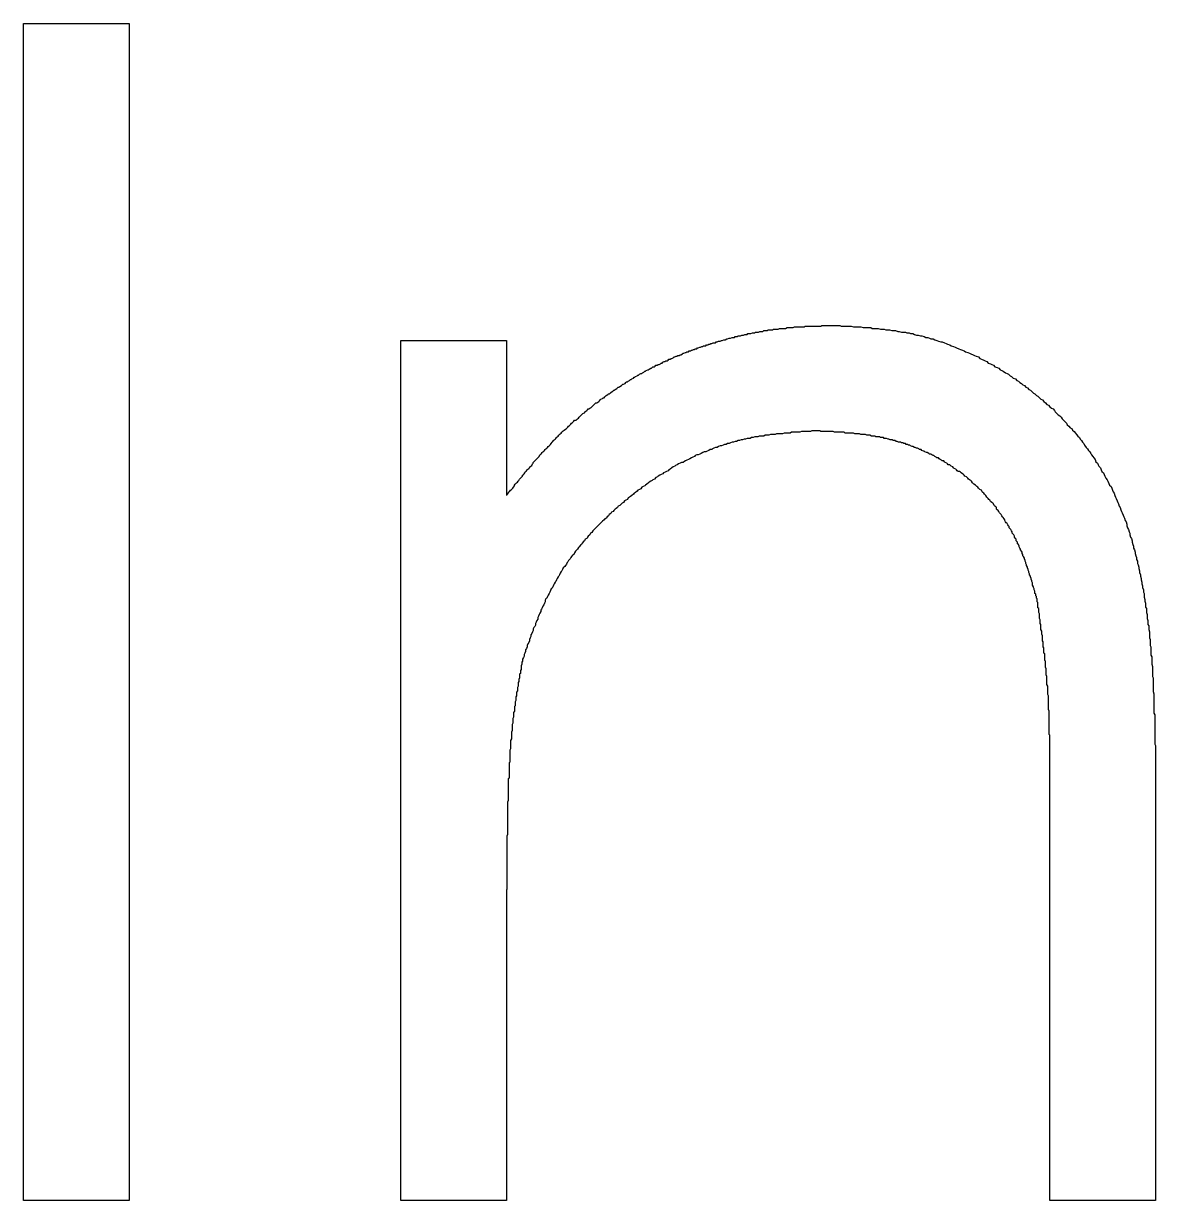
# Model space of a CAD drawing. Extents: x 50 to 503, y 33 to 383.
# Drawn here: x 131.02 to 132.523, y 370.754 to 372.317 of the extents above; entities that cross this region are included whole.
import ezdxf

# ---------------------------------------------------------------- set-up
doc = ezdxf.new("R2010")
doc.units = 0
doc.layers.get('0').update_dxf_attribs({"linetype": 'CONTINUOUS'})

msp = doc.modelspace()

# ---------------------------------------------------------------- linework, layer by layer
at = {"color": 7, "linetype": 'CONTINUOUS'}
for p, q in [((131.0205, 372.3167), (131.1607, 372.3167)), ((131.0205, 370.7542), (131.0205, 372.3167)), ((131.1607, 372.3167), (131.1607, 370.7542)), ((131.5213, 371.896), (131.6615, 371.896)), ((131.5213, 370.7542), (131.5213, 371.896)), ((131.6615, 371.896), (131.6615, 371.6901)), ((132.5229, 371.3373), (132.5229, 370.7542)), ((132.3827, 370.7542), (132.3827, 371.2913)), ((131.6615, 371.167), (131.6615, 370.7542)), ((131.1607, 370.7542), (131.0205, 370.7542)), ((131.6615, 370.7542), (131.5213, 370.7542)), ((132.5229, 370.7542), (132.3827, 370.7542))]:
    msp.add_line(p, q, dxfattribs=at)
at = {"color": 7}
for points in [[(131.662, 371.69, 0), (131.662, 371.691, 0), (131.663, 371.692, 0), (131.664, 371.693, 0), (131.665, 371.695, 0), (131.666, 371.696, 0), (131.667, 371.697, 0), (131.668, 371.698, 0), (131.669, 371.699, 0), (131.67, 371.7, 0), (131.671, 371.701, 0), (131.672, 371.703, 0), (131.672, 371.704, 0), (131.673, 371.705, 0), (131.674, 371.706, 0), (131.675, 371.707, 0), (131.676, 371.708, 0), (131.677, 371.709, 0), (131.678, 371.71, 0), (131.679, 371.712, 0), (131.68, 371.713, 0), (131.681, 371.714, 0), (131.682, 371.715, 0), (131.683, 371.716, 0), (131.683, 371.717, 0), (131.684, 371.718, 0), (131.685, 371.719, 0), (131.686, 371.72, 0), (131.687, 371.722, 0), (131.688, 371.723, 0), (131.689, 371.724, 0), (131.69, 371.725, 0), (131.691, 371.726, 0), (131.692, 371.727, 0), (131.693, 371.728, 0), (131.694, 371.729, 0), (131.695, 371.73, 0), (131.696, 371.732, 0), (131.697, 371.733, 0), (131.697, 371.734, 0), (131.698, 371.735, 0), (131.699, 371.736, 0), (131.7, 371.737, 0), (131.701, 371.738, 0), (131.702, 371.739, 0), (131.703, 371.74, 0), (131.704, 371.741, 0), (131.705, 371.742, 0), (131.706, 371.744, 0), (131.707, 371.745, 0), (131.708, 371.746, 0), (131.709, 371.747, 0), (131.71, 371.748, 0), (131.711, 371.749, 0), (131.712, 371.75, 0), (131.713, 371.751, 0), (131.714, 371.752, 0), (131.715, 371.753, 0), (131.716, 371.754, 0), (131.717, 371.755, 0), (131.718, 371.756, 0), (131.719, 371.757, 0), (131.72, 371.758, 0), (131.721, 371.759, 0), (131.722, 371.761, 0), (131.723, 371.762, 0), (131.724, 371.763, 0), (131.725, 371.764, 0), (131.726, 371.765, 0), (131.727, 371.766, 0), (131.728, 371.767, 0), (131.729, 371.768, 0), (131.73, 371.769, 0), (131.731, 371.77, 0), (131.732, 371.771, 0), (131.733, 371.772, 0), (131.734, 371.773, 0), (131.735, 371.774, 0), (131.736, 371.775, 0), (131.737, 371.776, 0), (131.738, 371.777, 0), (131.74, 371.778, 0), (131.741, 371.779, 0), (131.742, 371.78, 0), (131.743, 371.781, 0), (131.744, 371.782, 0), (131.745, 371.783, 0), (131.746, 371.784, 0), (131.747, 371.785, 0), (131.748, 371.786, 0), (131.749, 371.787, 0), (131.75, 371.788, 0), (131.751, 371.789, 0), (131.752, 371.79, 0), (131.754, 371.79, 0), (131.755, 371.791, 0), (131.756, 371.792, 0), (131.757, 371.793, 0), (131.758, 371.794, 0), (131.759, 371.795, 0), (131.76, 371.796, 0), (131.761, 371.797, 0), (131.762, 371.798, 0), (131.763, 371.799, 0), (131.765, 371.8, 0), (131.766, 371.801, 0), (131.767, 371.802, 0), (131.768, 371.803, 0), (131.769, 371.804, 0), (131.77, 371.805, 0), (131.771, 371.805, 0), (131.772, 371.806, 0), (131.774, 371.807, 0), (131.775, 371.808, 0), (131.776, 371.809, 0), (131.777, 371.81, 0), (131.778, 371.811, 0), (131.779, 371.812, 0), (131.78, 371.813, 0), (131.782, 371.813, 0), (131.783, 371.814, 0), (131.784, 371.815, 0), (131.785, 371.816, 0), (131.786, 371.817, 0), (131.787, 371.818, 0), (131.789, 371.819, 0), (131.79, 371.82, 0), (131.791, 371.82, 0), (131.792, 371.821, 0), (131.793, 371.822, 0), (131.794, 371.823, 0), (131.796, 371.824, 0), (131.797, 371.825, 0), (131.798, 371.825, 0), (131.799, 371.826, 0), (131.8, 371.827, 0), (131.802, 371.828, 0), (131.803, 371.829, 0), (131.804, 371.83, 0), (131.805, 371.83, 0), (131.806, 371.831, 0), (131.808, 371.832, 0), (131.809, 371.833, 0), (131.81, 371.834, 0), (131.811, 371.834, 0), (131.812, 371.835, 0), (131.814, 371.836, 0), (131.815, 371.837, 0), (131.816, 371.838, 0), (131.817, 371.838, 0), (131.819, 371.839, 0), (131.82, 371.84, 0), (131.821, 371.841, 0), (131.822, 371.841, 0), (131.823, 371.842, 0), (131.825, 371.843, 0), (131.826, 371.844, 0), (131.827, 371.844, 0), (131.828, 371.845, 0), (131.83, 371.846, 0), (131.831, 371.847, 0), (131.832, 371.847, 0), (131.833, 371.848, 0), (131.835, 371.849, 0), (131.836, 371.85, 0), (131.837, 371.85, 0), (131.838, 371.851, 0), (131.84, 371.852, 0), (131.841, 371.852, 0), (131.842, 371.853, 0), (131.844, 371.854, 0), (131.845, 371.855, 0), (131.846, 371.855, 0), (131.847, 371.856, 0), (131.849, 371.857, 0), (131.85, 371.857, 0), (131.851, 371.858, 0), (131.853, 371.859, 0), (131.854, 371.859, 0), (131.855, 371.86, 0), (131.856, 371.861, 0), (131.858, 371.861, 0), (131.859, 371.862, 0), (131.86, 371.863, 0), (131.862, 371.863, 0), (131.863, 371.864, 0), (131.864, 371.864, 0), (131.866, 371.865, 0), (131.867, 371.866, 0), (131.868, 371.866, 0), (131.869, 371.867, 0), (131.871, 371.868, 0), (131.872, 371.868, 0), (131.873, 371.869, 0), (131.875, 371.869, 0), (131.876, 371.87, 0), (131.877, 371.871, 0), (131.879, 371.871, 0), (131.88, 371.872, 0), (131.881, 371.872, 0), (131.883, 371.873, 0), (131.884, 371.874, 0), (131.885, 371.874, 0), (131.887, 371.875, 0), (131.888, 371.875, 0), (131.889, 371.876, 0), (131.891, 371.876, 0), (131.892, 371.877, 0), (131.893, 371.877, 0), (131.895, 371.878, 0), (131.896, 371.879, 0), (131.897, 371.879, 0), (131.899, 371.88, 0), (131.9, 371.88, 0), (131.901, 371.881, 0), (131.903, 371.881, 0), (131.904, 371.882, 0), (131.906, 371.882, 0), (131.907, 371.883, 0), (131.908, 371.883, 0), (131.91, 371.884, 0), (131.911, 371.884, 0), (131.912, 371.885, 0), (131.914, 371.885, 0), (131.915, 371.886, 0), (131.916, 371.886, 0), (131.918, 371.887, 0), (131.919, 371.887, 0), (131.921, 371.888, 0), (131.922, 371.888, 0), (131.923, 371.889, 0), (131.925, 371.889, 0), (131.926, 371.889, 0), (131.927, 371.89, 0), (131.929, 371.89, 0), (131.93, 371.891, 0), (131.932, 371.891, 0), (131.933, 371.892, 0), (131.934, 371.892, 0), (131.936, 371.893, 0), (131.937, 371.893, 0), (131.939, 371.893, 0), (131.94, 371.894, 0), (131.941, 371.894, 0), (131.943, 371.895, 0), (131.944, 371.895, 0), (131.945, 371.895, 0), (131.947, 371.896, 0), (131.948, 371.896, 0), (131.95, 371.897, 0), (131.951, 371.897, 0), (131.952, 371.897, 0), (131.954, 371.898, 0), (131.955, 371.898, 0), (131.957, 371.899, 0), (131.958, 371.899, 0), (131.959, 371.899, 0), (131.961, 371.9, 0), (131.962, 371.9, 0), (131.964, 371.9, 0), (131.965, 371.901, 0), (131.967, 371.901, 0), (131.968, 371.901, 0), (131.969, 371.902, 0), (131.971, 371.902, 0), (131.972, 371.902, 0), (131.974, 371.903, 0), (131.975, 371.903, 0), (131.976, 371.903, 0), (131.978, 371.904, 0), (131.979, 371.904, 0), (131.981, 371.904, 0), (131.982, 371.905, 0), (131.983, 371.905, 0), (131.985, 371.905, 0), (131.986, 371.905, 0), (131.988, 371.906, 0), (131.989, 371.906, 0), (131.991, 371.906, 0), (131.992, 371.907, 0), (131.993, 371.907, 0), (131.995, 371.907, 0), (131.996, 371.907, 0), (131.998, 371.908, 0), (131.999, 371.908, 0), (132.001, 371.908, 0), (132.002, 371.908, 0), (132.003, 371.909, 0), (132.005, 371.909, 0), (132.006, 371.909, 0), (132.008, 371.909, 0), (132.009, 371.91, 0), (132.011, 371.91, 0), (132.012, 371.91, 0), (132.014, 371.91, 0), (132.015, 371.91, 0), (132.016, 371.911, 0), (132.018, 371.911, 0), (132.019, 371.911, 0), (132.021, 371.911, 0), (132.022, 371.911, 0), (132.024, 371.912, 0), (132.025, 371.912, 0), (132.026, 371.912, 0), (132.028, 371.912, 0), (132.029, 371.912, 0), (132.031, 371.912, 0), (132.032, 371.912, 0), (132.034, 371.913, 0), (132.035, 371.913, 0), (132.037, 371.913, 0), (132.038, 371.913, 0), (132.039, 371.913, 0), (132.041, 371.913, 0), (132.042, 371.913, 0), (132.044, 371.914, 0), (132.045, 371.914, 0), (132.047, 371.914, 0), (132.048, 371.914, 0), (132.05, 371.914, 0), (132.051, 371.914, 0), (132.052, 371.914, 0), (132.054, 371.914, 0), (132.055, 371.914, 0), (132.057, 371.914, 0), (132.058, 371.915, 0), (132.06, 371.915, 0), (132.061, 371.915, 0), (132.063, 371.915, 0), (132.064, 371.915, 0), (132.065, 371.915, 0), (132.067, 371.915, 0), (132.068, 371.915, 0), (132.07, 371.915, 0), (132.071, 371.915, 0), (132.073, 371.915, 0), (132.074, 371.915, 0), (132.076, 371.915, 0), (132.077, 371.915, 0), (132.079, 371.915, 0), (132.08, 371.916, 0), (132.081, 371.916, 0), (132.083, 371.916, 0), (132.084, 371.916, 0), (132.086, 371.916, 0), (132.087, 371.916, 0), (132.089, 371.916, 0), (132.09, 371.916, 0), (132.092, 371.916, 0), (132.093, 371.916, 0), (132.095, 371.916, 0), (132.096, 371.916, 0)], [(132.096, 371.916, 0), (132.099, 371.916, 0), (132.101, 371.916, 0), (132.104, 371.916, 0), (132.106, 371.915, 0), (132.109, 371.915, 0), (132.111, 371.915, 0), (132.114, 371.915, 0), (132.117, 371.915, 0), (132.119, 371.915, 0), (132.122, 371.914, 0), (132.124, 371.914, 0), (132.127, 371.914, 0), (132.129, 371.914, 0), (132.132, 371.914, 0), (132.135, 371.913, 0), (132.137, 371.913, 0), (132.14, 371.913, 0), (132.142, 371.913, 0), (132.145, 371.913, 0), (132.147, 371.912, 0), (132.15, 371.912, 0), (132.153, 371.912, 0), (132.155, 371.912, 0), (132.158, 371.911, 0), (132.16, 371.911, 0), (132.163, 371.911, 0), (132.165, 371.91, 0), (132.168, 371.91, 0), (132.17, 371.91, 0), (132.173, 371.909, 0), (132.175, 371.909, 0), (132.178, 371.909, 0), (132.181, 371.908, 0), (132.183, 371.908, 0), (132.186, 371.907, 0), (132.188, 371.907, 0), (132.191, 371.907, 0), (132.193, 371.906, 0), (132.196, 371.906, 0), (132.198, 371.905, 0), (132.201, 371.905, 0), (132.203, 371.904, 0), (132.206, 371.903, 0), (132.208, 371.903, 0), (132.211, 371.902, 0), (132.213, 371.902, 0), (132.216, 371.901, 0), (132.218, 371.9, 0), (132.221, 371.9, 0), (132.223, 371.899, 0), (132.225, 371.898, 0), (132.228, 371.898, 0), (132.23, 371.897, 0), (132.233, 371.896, 0), (132.235, 371.895, 0), (132.238, 371.894, 0), (132.24, 371.894, 0), (132.243, 371.893, 0), (132.245, 371.892, 0), (132.247, 371.891, 0), (132.25, 371.89, 0), (132.252, 371.889, 0), (132.255, 371.888, 0), (132.257, 371.887, 0), (132.259, 371.886, 0), (132.262, 371.885, 0), (132.264, 371.884, 0), (132.267, 371.883, 0), (132.269, 371.882, 0), (132.271, 371.881, 0), (132.274, 371.88, 0), (132.276, 371.879, 0), (132.278, 371.878, 0), (132.281, 371.877, 0), (132.283, 371.876, 0), (132.285, 371.875, 0), (132.288, 371.874, 0), (132.29, 371.872, 0), (132.292, 371.871, 0), (132.295, 371.87, 0), (132.297, 371.869, 0), (132.299, 371.868, 0), (132.301, 371.866, 0), (132.304, 371.865, 0), (132.306, 371.864, 0), (132.308, 371.863, 0), (132.31, 371.861, 0), (132.313, 371.86, 0), (132.315, 371.859, 0), (132.317, 371.857, 0), (132.319, 371.856, 0), (132.321, 371.855, 0), (132.324, 371.853, 0), (132.326, 371.852, 0), (132.328, 371.851, 0), (132.33, 371.849, 0), (132.332, 371.848, 0), (132.334, 371.846, 0), (132.337, 371.845, 0), (132.339, 371.843, 0), (132.341, 371.842, 0), (132.343, 371.84, 0), (132.345, 371.839, 0), (132.347, 371.837, 0), (132.349, 371.836, 0), (132.351, 371.834, 0), (132.353, 371.833, 0), (132.355, 371.831, 0), (132.357, 371.83, 0), (132.359, 371.828, 0), (132.361, 371.826, 0), (132.363, 371.825, 0), (132.365, 371.823, 0), (132.367, 371.822, 0), (132.369, 371.82, 0), (132.371, 371.818, 0), (132.373, 371.817, 0), (132.375, 371.815, 0), (132.377, 371.813, 0), (132.379, 371.811, 0), (132.381, 371.81, 0), (132.383, 371.808, 0), (132.385, 371.806, 0), (132.387, 371.805, 0), (132.389, 371.803, 0), (132.39, 371.801, 0), (132.392, 371.799, 0), (132.394, 371.797, 0), (132.396, 371.796, 0), (132.398, 371.794, 0), (132.399, 371.792, 0), (132.401, 371.79, 0), (132.403, 371.788, 0), (132.405, 371.786, 0), (132.406, 371.784, 0), (132.408, 371.782, 0), (132.41, 371.78, 0), (132.412, 371.779, 0), (132.413, 371.777, 0), (132.415, 371.775, 0), (132.417, 371.773, 0), (132.418, 371.771, 0), (132.42, 371.769, 0), (132.422, 371.767, 0), (132.423, 371.765, 0), (132.425, 371.763, 0), (132.426, 371.761, 0), (132.428, 371.759, 0), (132.429, 371.757, 0), (132.431, 371.754, 0), (132.433, 371.752, 0), (132.434, 371.75, 0), (132.436, 371.748, 0), (132.437, 371.746, 0), (132.438, 371.744, 0), (132.44, 371.742, 0), (132.441, 371.74, 0), (132.443, 371.738, 0), (132.444, 371.735, 0), (132.446, 371.733, 0), (132.447, 371.731, 0), (132.448, 371.729, 0), (132.45, 371.727, 0), (132.451, 371.724, 0), (132.452, 371.722, 0), (132.454, 371.72, 0), (132.455, 371.718, 0), (132.456, 371.716, 0), (132.457, 371.713, 0), (132.459, 371.711, 0), (132.46, 371.709, 0), (132.461, 371.706, 0), (132.462, 371.704, 0), (132.464, 371.702, 0), (132.465, 371.7, 0), (132.466, 371.697, 0), (132.467, 371.695, 0), (132.468, 371.693, 0), (132.469, 371.69, 0), (132.47, 371.688, 0), (132.471, 371.686, 0), (132.472, 371.683, 0), (132.473, 371.681, 0), (132.474, 371.679, 0), (132.475, 371.676, 0), (132.476, 371.674, 0), (132.477, 371.671, 0), (132.478, 371.669, 0), (132.479, 371.667, 0), (132.48, 371.664, 0), (132.481, 371.662, 0), (132.482, 371.66, 0), (132.483, 371.657, 0), (132.484, 371.655, 0), (132.485, 371.652, 0), (132.485, 371.65, 0), (132.486, 371.647, 0), (132.487, 371.645, 0), (132.488, 371.642, 0), (132.489, 371.64, 0), (132.489, 371.638, 0), (132.49, 371.635, 0), (132.491, 371.633, 0), (132.492, 371.63, 0), (132.492, 371.628, 0), (132.493, 371.625, 0), (132.494, 371.623, 0), (132.494, 371.62, 0), (132.495, 371.618, 0), (132.496, 371.615, 0), (132.496, 371.613, 0), (132.497, 371.61, 0), (132.498, 371.608, 0), (132.498, 371.605, 0), (132.499, 371.603, 0), (132.499, 371.6, 0), (132.5, 371.598, 0), (132.501, 371.595, 0), (132.501, 371.593, 0), (132.502, 371.59, 0), (132.502, 371.588, 0), (132.503, 371.585, 0), (132.503, 371.583, 0), (132.504, 371.58, 0), (132.504, 371.578, 0), (132.505, 371.575, 0), (132.505, 371.573, 0), (132.506, 371.57, 0), (132.506, 371.568, 0), (132.507, 371.565, 0), (132.507, 371.562, 0), (132.508, 371.56, 0), (132.508, 371.557, 0), (132.508, 371.555, 0), (132.509, 371.552, 0), (132.509, 371.55, 0), (132.51, 371.547, 0), (132.51, 371.545, 0), (132.51, 371.542, 0), (132.511, 371.54, 0), (132.511, 371.537, 0), (132.511, 371.535, 0), (132.512, 371.532, 0), (132.512, 371.529, 0), (132.512, 371.527, 0), (132.513, 371.524, 0), (132.513, 371.522, 0), (132.513, 371.519, 0), (132.514, 371.517, 0), (132.514, 371.514, 0), (132.514, 371.512, 0), (132.515, 371.509, 0), (132.515, 371.506, 0), (132.515, 371.504, 0), (132.515, 371.501, 0), (132.516, 371.499, 0), (132.516, 371.496, 0), (132.516, 371.494, 0), (132.516, 371.491, 0), (132.517, 371.489, 0), (132.517, 371.486, 0), (132.517, 371.483, 0), (132.517, 371.481, 0), (132.517, 371.478, 0), (132.518, 371.476, 0), (132.518, 371.473, 0), (132.518, 371.471, 0), (132.518, 371.468, 0), (132.518, 371.466, 0), (132.519, 371.463, 0), (132.519, 371.46, 0), (132.519, 371.458, 0), (132.519, 371.455, 0), (132.519, 371.453, 0), (132.519, 371.45, 0), (132.52, 371.448, 0), (132.52, 371.445, 0), (132.52, 371.443, 0), (132.52, 371.44, 0), (132.52, 371.437, 0), (132.52, 371.435, 0), (132.52, 371.432, 0), (132.52, 371.43, 0), (132.521, 371.427, 0), (132.521, 371.425, 0), (132.521, 371.422, 0), (132.521, 371.419, 0), (132.521, 371.417, 0), (132.521, 371.414, 0), (132.521, 371.412, 0), (132.521, 371.409, 0), (132.521, 371.407, 0), (132.521, 371.404, 0), (132.521, 371.401, 0), (132.522, 371.399, 0), (132.522, 371.396, 0), (132.522, 371.394, 0), (132.522, 371.391, 0), (132.522, 371.389, 0), (132.522, 371.386, 0), (132.522, 371.384, 0), (132.522, 371.381, 0), (132.522, 371.378, 0), (132.522, 371.376, 0), (132.522, 371.373, 0), (132.522, 371.371, 0), (132.522, 371.368, 0), (132.522, 371.366, 0), (132.522, 371.363, 0), (132.522, 371.36, 0), (132.523, 371.358, 0), (132.523, 371.355, 0), (132.523, 371.353, 0), (132.523, 371.35, 0), (132.523, 371.348, 0), (132.523, 371.345, 0), (132.523, 371.342, 0), (132.523, 371.34, 0), (132.523, 371.337, 0)], [(132.072, 371.776, 0), (132.069, 371.776, 0), (132.067, 371.776, 0), (132.065, 371.775, 0), (132.063, 371.775, 0), (132.061, 371.775, 0), (132.059, 371.775, 0), (132.057, 371.775, 0), (132.055, 371.775, 0), (132.053, 371.775, 0), (132.051, 371.774, 0), (132.049, 371.774, 0), (132.047, 371.774, 0), (132.045, 371.774, 0), (132.043, 371.774, 0), (132.04, 371.774, 0), (132.038, 371.773, 0), (132.036, 371.773, 0), (132.034, 371.773, 0), (132.032, 371.773, 0), (132.03, 371.773, 0), (132.028, 371.772, 0), (132.026, 371.772, 0), (132.024, 371.772, 0), (132.022, 371.772, 0), (132.02, 371.772, 0), (132.018, 371.771, 0), (132.016, 371.771, 0), (132.014, 371.771, 0), (132.012, 371.771, 0), (132.01, 371.77, 0), (132.008, 371.77, 0), (132.005, 371.77, 0), (132.003, 371.769, 0), (132.001, 371.769, 0), (131.999, 371.769, 0), (131.997, 371.769, 0), (131.995, 371.768, 0), (131.993, 371.768, 0), (131.991, 371.768, 0), (131.989, 371.767, 0), (131.987, 371.767, 0), (131.985, 371.766, 0), (131.983, 371.766, 0), (131.981, 371.766, 0), (131.979, 371.765, 0), (131.977, 371.765, 0), (131.975, 371.764, 0), (131.973, 371.764, 0), (131.971, 371.763, 0), (131.969, 371.763, 0), (131.967, 371.762, 0), (131.965, 371.762, 0), (131.963, 371.761, 0), (131.961, 371.761, 0), (131.959, 371.76, 0), (131.957, 371.759, 0), (131.955, 371.759, 0), (131.953, 371.758, 0), (131.951, 371.758, 0), (131.949, 371.757, 0), (131.947, 371.756, 0), (131.945, 371.756, 0), (131.943, 371.755, 0), (131.941, 371.754, 0), (131.939, 371.754, 0), (131.937, 371.753, 0), (131.935, 371.752, 0), (131.934, 371.751, 0), (131.932, 371.751, 0), (131.93, 371.75, 0), (131.928, 371.749, 0), (131.926, 371.748, 0), (131.924, 371.748, 0), (131.922, 371.747, 0), (131.92, 371.746, 0), (131.918, 371.745, 0), (131.916, 371.744, 0), (131.914, 371.744, 0), (131.912, 371.743, 0), (131.911, 371.742, 0), (131.909, 371.741, 0), (131.907, 371.74, 0), (131.905, 371.739, 0), (131.903, 371.738, 0), (131.901, 371.737, 0), (131.899, 371.736, 0), (131.897, 371.735, 0), (131.896, 371.734, 0), (131.894, 371.734, 0), (131.892, 371.733, 0), (131.89, 371.732, 0), (131.888, 371.731, 0), (131.886, 371.73, 0), (131.885, 371.729, 0), (131.883, 371.728, 0), (131.881, 371.727, 0), (131.879, 371.725, 0), (131.877, 371.724, 0), (131.876, 371.723, 0), (131.874, 371.722, 0), (131.872, 371.721, 0), (131.87, 371.72, 0), (131.869, 371.719, 0), (131.867, 371.718, 0), (131.865, 371.717, 0), (131.863, 371.716, 0), (131.862, 371.715, 0), (131.86, 371.714, 0), (131.858, 371.712, 0), (131.856, 371.711, 0), (131.855, 371.71, 0), (131.853, 371.709, 0), (131.851, 371.708, 0), (131.85, 371.707, 0), (131.848, 371.705, 0), (131.846, 371.704, 0), (131.845, 371.703, 0), (131.843, 371.702, 0), (131.841, 371.701, 0), (131.84, 371.699, 0), (131.838, 371.698, 0), (131.836, 371.697, 0), (131.835, 371.696, 0), (131.833, 371.694, 0), (131.831, 371.693, 0), (131.83, 371.692, 0), (131.828, 371.69, 0), (131.826, 371.689, 0), (131.825, 371.688, 0), (131.823, 371.687, 0), (131.822, 371.685, 0), (131.82, 371.684, 0), (131.818, 371.683, 0), (131.817, 371.681, 0), (131.815, 371.68, 0), (131.814, 371.679, 0), (131.812, 371.677, 0), (131.81, 371.676, 0), (131.809, 371.674, 0), (131.807, 371.673, 0), (131.806, 371.672, 0), (131.804, 371.67, 0), (131.803, 371.669, 0), (131.801, 371.668, 0), (131.8, 371.666, 0), (131.798, 371.665, 0), (131.797, 371.663, 0), (131.795, 371.662, 0), (131.794, 371.66, 0), (131.792, 371.659, 0), (131.791, 371.658, 0), (131.789, 371.656, 0), (131.788, 371.655, 0), (131.786, 371.653, 0), (131.785, 371.652, 0), (131.783, 371.65, 0), (131.782, 371.649, 0), (131.78, 371.647, 0), (131.779, 371.646, 0), (131.777, 371.644, 0), (131.776, 371.643, 0), (131.775, 371.641, 0), (131.773, 371.64, 0), (131.772, 371.638, 0), (131.77, 371.636, 0), (131.769, 371.635, 0), (131.768, 371.633, 0), (131.766, 371.632, 0), (131.765, 371.63, 0), (131.764, 371.629, 0), (131.762, 371.627, 0), (131.761, 371.625, 0), (131.76, 371.624, 0), (131.758, 371.622, 0), (131.757, 371.621, 0), (131.756, 371.619, 0), (131.754, 371.617, 0), (131.753, 371.616, 0), (131.752, 371.614, 0), (131.751, 371.612, 0), (131.749, 371.611, 0), (131.748, 371.609, 0), (131.747, 371.608, 0), (131.746, 371.606, 0), (131.744, 371.604, 0), (131.743, 371.602, 0), (131.742, 371.601, 0), (131.741, 371.599, 0), (131.74, 371.597, 0), (131.739, 371.596, 0), (131.737, 371.594, 0), (131.736, 371.592, 0), (131.735, 371.59, 0), (131.734, 371.589, 0), (131.733, 371.587, 0), (131.732, 371.585, 0), (131.731, 371.583, 0), (131.73, 371.582, 0), (131.729, 371.58, 0), (131.728, 371.578, 0), (131.727, 371.576, 0), (131.726, 371.575, 0), (131.725, 371.573, 0), (131.724, 371.571, 0), (131.723, 371.569, 0), (131.722, 371.567, 0), (131.721, 371.566, 0), (131.72, 371.564, 0), (131.719, 371.562, 0), (131.718, 371.56, 0), (131.717, 371.558, 0), (131.716, 371.556, 0), (131.715, 371.554, 0), (131.714, 371.553, 0), (131.713, 371.551, 0), (131.713, 371.549, 0), (131.712, 371.547, 0), (131.711, 371.545, 0), (131.71, 371.543, 0), (131.709, 371.541, 0), (131.708, 371.539, 0), (131.707, 371.538, 0), (131.707, 371.536, 0), (131.706, 371.534, 0), (131.705, 371.532, 0), (131.704, 371.53, 0), (131.703, 371.528, 0), (131.703, 371.526, 0), (131.702, 371.524, 0), (131.701, 371.522, 0), (131.7, 371.52, 0), (131.7, 371.518, 0), (131.699, 371.516, 0), (131.698, 371.515, 0), (131.697, 371.513, 0), (131.697, 371.511, 0), (131.696, 371.509, 0), (131.695, 371.507, 0), (131.694, 371.505, 0), (131.694, 371.503, 0), (131.693, 371.501, 0), (131.692, 371.499, 0), (131.692, 371.497, 0), (131.691, 371.495, 0), (131.69, 371.493, 0), (131.689, 371.491, 0), (131.689, 371.489, 0), (131.688, 371.487, 0), (131.687, 371.485, 0), (131.687, 371.483, 0), (131.686, 371.481, 0), (131.685, 371.479, 0), (131.685, 371.477, 0), (131.684, 371.475, 0), (131.683, 371.473, 0)], [(132.366, 371.551, 0), (132.366, 371.553, 0), (132.365, 371.554, 0), (132.365, 371.556, 0), (132.364, 371.557, 0), (132.364, 371.559, 0), (132.363, 371.56, 0), (132.363, 371.562, 0), (132.363, 371.563, 0), (132.362, 371.565, 0), (132.362, 371.566, 0), (132.361, 371.568, 0), (132.361, 371.569, 0), (132.36, 371.571, 0), (132.36, 371.573, 0), (132.36, 371.574, 0), (132.359, 371.576, 0), (132.359, 371.577, 0), (132.358, 371.579, 0), (132.358, 371.58, 0), (132.357, 371.582, 0), (132.357, 371.583, 0), (132.356, 371.585, 0), (132.356, 371.586, 0), (132.355, 371.588, 0), (132.355, 371.589, 0), (132.354, 371.591, 0), (132.354, 371.592, 0), (132.353, 371.594, 0), (132.353, 371.595, 0), (132.352, 371.597, 0), (132.352, 371.598, 0), (132.351, 371.6, 0), (132.351, 371.601, 0), (132.35, 371.603, 0), (132.35, 371.604, 0), (132.349, 371.606, 0), (132.349, 371.607, 0), (132.348, 371.609, 0), (132.347, 371.61, 0), (132.347, 371.612, 0), (132.346, 371.613, 0), (132.346, 371.615, 0), (132.345, 371.616, 0), (132.344, 371.618, 0), (132.344, 371.619, 0), (132.343, 371.62, 0), (132.342, 371.622, 0), (132.342, 371.623, 0), (132.341, 371.625, 0), (132.34, 371.626, 0), (132.34, 371.628, 0), (132.339, 371.629, 0), (132.338, 371.63, 0), (132.338, 371.632, 0), (132.337, 371.633, 0), (132.336, 371.635, 0), (132.336, 371.636, 0), (132.335, 371.638, 0), (132.334, 371.639, 0), (132.333, 371.64, 0), (132.333, 371.642, 0), (132.332, 371.643, 0), (132.331, 371.645, 0), (132.33, 371.646, 0), (132.329, 371.647, 0), (132.329, 371.649, 0), (132.328, 371.65, 0), (132.327, 371.651, 0), (132.326, 371.653, 0), (132.325, 371.654, 0), (132.324, 371.655, 0), (132.323, 371.657, 0), (132.323, 371.658, 0), (132.322, 371.659, 0), (132.321, 371.661, 0), (132.32, 371.662, 0), (132.319, 371.663, 0), (132.318, 371.665, 0), (132.317, 371.666, 0), (132.316, 371.667, 0), (132.315, 371.669, 0), (132.314, 371.67, 0), (132.313, 371.671, 0), (132.312, 371.672, 0), (132.312, 371.674, 0), (132.311, 371.675, 0), (132.31, 371.676, 0), (132.309, 371.677, 0), (132.308, 371.679, 0), (132.307, 371.68, 0), (132.306, 371.681, 0), (132.304, 371.682, 0), (132.303, 371.684, 0), (132.302, 371.685, 0), (132.301, 371.686, 0), (132.3, 371.687, 0), (132.299, 371.688, 0), (132.298, 371.69, 0), (132.297, 371.691, 0), (132.296, 371.692, 0), (132.295, 371.693, 0), (132.294, 371.694, 0), (132.293, 371.695, 0), (132.292, 371.697, 0), (132.29, 371.698, 0), (132.289, 371.699, 0), (132.288, 371.7, 0), (132.287, 371.701, 0), (132.286, 371.702, 0), (132.285, 371.703, 0), (132.284, 371.704, 0), (132.282, 371.705, 0), (132.281, 371.706, 0), (132.28, 371.707, 0), (132.279, 371.709, 0), (132.278, 371.71, 0), (132.276, 371.711, 0), (132.275, 371.712, 0), (132.274, 371.713, 0), (132.273, 371.714, 0), (132.272, 371.715, 0), (132.27, 371.716, 0), (132.269, 371.717, 0), (132.268, 371.718, 0), (132.267, 371.719, 0), (132.265, 371.72, 0), (132.264, 371.721, 0), (132.263, 371.722, 0), (132.261, 371.722, 0), (132.26, 371.723, 0), (132.259, 371.724, 0), (132.258, 371.725, 0), (132.256, 371.726, 0), (132.255, 371.727, 0), (132.254, 371.728, 0), (132.252, 371.729, 0), (132.251, 371.73, 0), (132.25, 371.731, 0), (132.248, 371.731, 0), (132.247, 371.732, 0), (132.246, 371.733, 0), (132.244, 371.734, 0), (132.243, 371.735, 0), (132.242, 371.736, 0), (132.24, 371.736, 0), (132.239, 371.737, 0), (132.237, 371.738, 0), (132.236, 371.739, 0), (132.235, 371.74, 0), (132.233, 371.74, 0), (132.232, 371.741, 0), (132.23, 371.742, 0), (132.229, 371.743, 0), (132.228, 371.743, 0), (132.226, 371.744, 0), (132.225, 371.745, 0), (132.223, 371.745, 0), (132.222, 371.746, 0), (132.22, 371.747, 0), (132.219, 371.747, 0), (132.217, 371.748, 0), (132.216, 371.749, 0), (132.215, 371.749, 0), (132.213, 371.75, 0), (132.212, 371.751, 0), (132.21, 371.751, 0), (132.209, 371.752, 0), (132.207, 371.753, 0), (132.206, 371.753, 0), (132.204, 371.754, 0), (132.203, 371.754, 0), (132.201, 371.755, 0), (132.2, 371.755, 0), (132.198, 371.756, 0), (132.197, 371.757, 0), (132.195, 371.757, 0), (132.194, 371.758, 0), (132.192, 371.758, 0), (132.191, 371.759, 0), (132.189, 371.759, 0), (132.188, 371.76, 0), (132.186, 371.76, 0), (132.185, 371.761, 0), (132.183, 371.761, 0), (132.182, 371.761, 0), (132.18, 371.762, 0), (132.179, 371.762, 0), (132.177, 371.763, 0), (132.175, 371.763, 0), (132.174, 371.764, 0), (132.172, 371.764, 0), (132.171, 371.764, 0), (132.169, 371.765, 0), (132.168, 371.765, 0), (132.166, 371.766, 0), (132.165, 371.766, 0), (132.163, 371.766, 0), (132.162, 371.767, 0), (132.16, 371.767, 0), (132.158, 371.767, 0), (132.157, 371.768, 0), (132.155, 371.768, 0), (132.154, 371.768, 0), (132.152, 371.768, 0), (132.151, 371.769, 0), (132.149, 371.769, 0), (132.147, 371.769, 0), (132.146, 371.769, 0), (132.144, 371.77, 0), (132.143, 371.77, 0), (132.141, 371.77, 0), (132.14, 371.77, 0), (132.138, 371.771, 0), (132.137, 371.771, 0), (132.135, 371.771, 0), (132.133, 371.771, 0), (132.132, 371.771, 0), (132.13, 371.772, 0), (132.129, 371.772, 0), (132.127, 371.772, 0), (132.125, 371.772, 0), (132.124, 371.772, 0), (132.122, 371.773, 0), (132.121, 371.773, 0), (132.119, 371.773, 0), (132.118, 371.773, 0), (132.116, 371.773, 0), (132.114, 371.773, 0), (132.113, 371.773, 0), (132.111, 371.773, 0), (132.11, 371.774, 0), (132.108, 371.774, 0), (132.107, 371.774, 0), (132.105, 371.774, 0), (132.103, 371.774, 0), (132.102, 371.774, 0), (132.1, 371.774, 0), (132.099, 371.774, 0), (132.097, 371.774, 0), (132.095, 371.775, 0), (132.094, 371.775, 0), (132.092, 371.775, 0), (132.091, 371.775, 0), (132.089, 371.775, 0), (132.087, 371.775, 0), (132.086, 371.775, 0), (132.084, 371.775, 0), (132.083, 371.775, 0), (132.081, 371.775, 0), (132.079, 371.775, 0), (132.078, 371.776, 0), (132.076, 371.776, 0), (132.075, 371.776, 0), (132.073, 371.776, 0), (132.072, 371.776, 0)], [(132.383, 371.291, 0), (132.383, 371.293, 0), (132.383, 371.295, 0), (132.383, 371.296, 0), (132.383, 371.298, 0), (132.383, 371.3, 0), (132.383, 371.301, 0), (132.383, 371.303, 0), (132.383, 371.304, 0), (132.383, 371.306, 0), (132.383, 371.308, 0), (132.383, 371.309, 0), (132.383, 371.311, 0), (132.383, 371.313, 0), (132.383, 371.314, 0), (132.383, 371.316, 0), (132.383, 371.318, 0), (132.383, 371.319, 0), (132.383, 371.321, 0), (132.383, 371.323, 0), (132.383, 371.324, 0), (132.383, 371.326, 0), (132.383, 371.327, 0), (132.383, 371.329, 0), (132.383, 371.331, 0), (132.383, 371.332, 0), (132.383, 371.334, 0), (132.383, 371.336, 0), (132.383, 371.337, 0), (132.383, 371.339, 0), (132.383, 371.341, 0), (132.383, 371.342, 0), (132.383, 371.344, 0), (132.383, 371.345, 0), (132.383, 371.347, 0), (132.383, 371.349, 0), (132.383, 371.35, 0), (132.383, 371.352, 0), (132.383, 371.354, 0), (132.383, 371.355, 0), (132.383, 371.357, 0), (132.383, 371.359, 0), (132.383, 371.36, 0), (132.383, 371.362, 0), (132.383, 371.364, 0), (132.383, 371.365, 0), (132.383, 371.367, 0), (132.383, 371.368, 0), (132.383, 371.37, 0), (132.383, 371.372, 0), (132.382, 371.373, 0), (132.382, 371.375, 0), (132.382, 371.377, 0), (132.382, 371.378, 0), (132.382, 371.38, 0), (132.382, 371.382, 0), (132.382, 371.383, 0), (132.382, 371.385, 0), (132.382, 371.386, 0), (132.382, 371.388, 0), (132.382, 371.39, 0), (132.382, 371.391, 0), (132.382, 371.393, 0), (132.382, 371.395, 0), (132.382, 371.396, 0), (132.382, 371.398, 0), (132.382, 371.4, 0), (132.382, 371.401, 0), (132.382, 371.403, 0), (132.382, 371.404, 0), (132.381, 371.406, 0), (132.381, 371.408, 0), (132.381, 371.409, 0), (132.381, 371.411, 0), (132.381, 371.413, 0), (132.381, 371.414, 0), (132.381, 371.416, 0), (132.381, 371.418, 0), (132.381, 371.419, 0), (132.381, 371.421, 0), (132.381, 371.422, 0), (132.381, 371.424, 0), (132.38, 371.426, 0), (132.38, 371.427, 0), (132.38, 371.429, 0), (132.38, 371.431, 0), (132.38, 371.432, 0), (132.38, 371.434, 0), (132.38, 371.436, 0), (132.38, 371.437, 0), (132.379, 371.439, 0), (132.379, 371.44, 0), (132.379, 371.442, 0), (132.379, 371.444, 0), (132.379, 371.445, 0), (132.379, 371.447, 0), (132.379, 371.449, 0), (132.379, 371.45, 0), (132.378, 371.452, 0), (132.378, 371.453, 0), (132.378, 371.455, 0), (132.378, 371.457, 0), (132.378, 371.458, 0), (132.378, 371.46, 0), (132.377, 371.462, 0), (132.377, 371.463, 0), (132.377, 371.465, 0), (132.377, 371.467, 0), (132.377, 371.468, 0), (132.377, 371.47, 0), (132.376, 371.471, 0), (132.376, 371.473, 0), (132.376, 371.475, 0), (132.376, 371.476, 0), (132.376, 371.478, 0), (132.376, 371.48, 0), (132.375, 371.481, 0), (132.375, 371.483, 0), (132.375, 371.484, 0), (132.375, 371.486, 0), (132.375, 371.488, 0), (132.374, 371.489, 0), (132.374, 371.491, 0), (132.374, 371.493, 0), (132.374, 371.494, 0), (132.374, 371.496, 0), (132.373, 371.497, 0), (132.373, 371.499, 0), (132.373, 371.501, 0), (132.373, 371.502, 0), (132.373, 371.504, 0), (132.372, 371.506, 0), (132.372, 371.507, 0), (132.372, 371.509, 0), (132.372, 371.51, 0), (132.371, 371.512, 0), (132.371, 371.514, 0), (132.371, 371.515, 0), (132.371, 371.517, 0), (132.371, 371.519, 0), (132.37, 371.52, 0), (132.37, 371.522, 0), (132.37, 371.523, 0), (132.37, 371.525, 0), (132.369, 371.527, 0), (132.369, 371.528, 0), (132.369, 371.53, 0), (132.369, 371.532, 0), (132.369, 371.533, 0), (132.368, 371.535, 0), (132.368, 371.536, 0), (132.368, 371.538, 0), (132.368, 371.54, 0), (132.367, 371.541, 0), (132.367, 371.543, 0), (132.367, 371.545, 0), (132.367, 371.546, 0), (132.367, 371.548, 0), (132.366, 371.549, 0), (132.366, 371.551, 0)], [(131.683, 371.473, 0), (131.683, 371.472, 0), (131.683, 371.47, 0), (131.682, 371.469, 0), (131.682, 371.467, 0), (131.682, 371.466, 0), (131.681, 371.464, 0), (131.681, 371.462, 0), (131.681, 371.461, 0), (131.681, 371.459, 0), (131.68, 371.458, 0), (131.68, 371.456, 0), (131.68, 371.454, 0), (131.679, 371.453, 0), (131.679, 371.451, 0), (131.679, 371.45, 0), (131.679, 371.448, 0), (131.678, 371.446, 0), (131.678, 371.445, 0), (131.678, 371.443, 0), (131.677, 371.442, 0), (131.677, 371.44, 0), (131.677, 371.439, 0), (131.677, 371.437, 0), (131.676, 371.435, 0), (131.676, 371.434, 0), (131.676, 371.432, 0), (131.676, 371.431, 0), (131.675, 371.429, 0), (131.675, 371.427, 0), (131.675, 371.426, 0), (131.675, 371.424, 0), (131.674, 371.423, 0), (131.674, 371.421, 0), (131.674, 371.419, 0), (131.674, 371.418, 0), (131.673, 371.416, 0), (131.673, 371.415, 0), (131.673, 371.413, 0), (131.673, 371.411, 0), (131.672, 371.41, 0), (131.672, 371.408, 0), (131.672, 371.407, 0), (131.672, 371.405, 0), (131.672, 371.404, 0), (131.671, 371.402, 0), (131.671, 371.4, 0), (131.671, 371.399, 0), (131.671, 371.397, 0), (131.671, 371.396, 0), (131.67, 371.394, 0), (131.67, 371.392, 0), (131.67, 371.391, 0), (131.67, 371.389, 0), (131.67, 371.388, 0), (131.669, 371.386, 0), (131.669, 371.384, 0), (131.669, 371.383, 0), (131.669, 371.381, 0), (131.669, 371.38, 0), (131.669, 371.378, 0), (131.668, 371.376, 0), (131.668, 371.375, 0), (131.668, 371.373, 0), (131.668, 371.372, 0), (131.668, 371.37, 0), (131.668, 371.368, 0), (131.668, 371.367, 0), (131.667, 371.365, 0), (131.667, 371.364, 0), (131.667, 371.362, 0), (131.667, 371.36, 0), (131.667, 371.359, 0), (131.667, 371.357, 0), (131.667, 371.355, 0), (131.667, 371.354, 0), (131.666, 371.352, 0), (131.666, 371.351, 0), (131.666, 371.349, 0), (131.666, 371.347, 0), (131.666, 371.346, 0), (131.666, 371.344, 0), (131.666, 371.343, 0), (131.666, 371.341, 0), (131.666, 371.339, 0), (131.666, 371.338, 0), (131.666, 371.336, 0), (131.665, 371.335, 0), (131.665, 371.333, 0), (131.665, 371.331, 0), (131.665, 371.33, 0), (131.665, 371.328, 0), (131.665, 371.327, 0), (131.665, 371.325, 0), (131.665, 371.323, 0), (131.665, 371.322, 0), (131.665, 371.32, 0), (131.665, 371.318, 0), (131.665, 371.317, 0), (131.665, 371.315, 0), (131.664, 371.314, 0), (131.664, 371.312, 0), (131.664, 371.31, 0), (131.664, 371.309, 0), (131.664, 371.307, 0), (131.664, 371.306, 0), (131.664, 371.304, 0), (131.664, 371.302, 0), (131.664, 371.301, 0), (131.664, 371.299, 0), (131.664, 371.298, 0), (131.664, 371.296, 0), (131.664, 371.294, 0), (131.664, 371.293, 0), (131.664, 371.291, 0), (131.664, 371.289, 0), (131.664, 371.288, 0), (131.664, 371.286, 0), (131.664, 371.285, 0), (131.663, 371.283, 0), (131.663, 371.281, 0), (131.663, 371.28, 0), (131.663, 371.278, 0), (131.663, 371.277, 0), (131.663, 371.275, 0), (131.663, 371.273, 0), (131.663, 371.272, 0), (131.663, 371.27, 0), (131.663, 371.269, 0), (131.663, 371.267, 0), (131.663, 371.265, 0), (131.663, 371.264, 0), (131.663, 371.262, 0), (131.663, 371.26, 0), (131.663, 371.259, 0), (131.663, 371.257, 0), (131.663, 371.256, 0), (131.663, 371.254, 0), (131.663, 371.252, 0), (131.663, 371.251, 0), (131.663, 371.249, 0), (131.663, 371.248, 0), (131.663, 371.246, 0), (131.663, 371.244, 0), (131.663, 371.243, 0), (131.663, 371.241, 0), (131.663, 371.24, 0), (131.662, 371.238, 0), (131.662, 371.236, 0), (131.662, 371.235, 0), (131.662, 371.233, 0), (131.662, 371.231, 0), (131.662, 371.23, 0), (131.662, 371.228, 0), (131.662, 371.227, 0), (131.662, 371.225, 0), (131.662, 371.223, 0), (131.662, 371.222, 0), (131.662, 371.22, 0), (131.662, 371.219, 0), (131.662, 371.217, 0), (131.662, 371.215, 0), (131.662, 371.214, 0), (131.662, 371.212, 0), (131.662, 371.211, 0), (131.662, 371.209, 0), (131.662, 371.207, 0), (131.662, 371.206, 0), (131.662, 371.204, 0), (131.662, 371.202, 0), (131.662, 371.201, 0), (131.662, 371.199, 0), (131.662, 371.198, 0), (131.662, 371.196, 0), (131.662, 371.194, 0), (131.662, 371.193, 0), (131.662, 371.191, 0), (131.662, 371.19, 0), (131.662, 371.188, 0), (131.662, 371.186, 0), (131.662, 371.185, 0), (131.662, 371.183, 0), (131.662, 371.182, 0), (131.662, 371.18, 0), (131.662, 371.178, 0), (131.662, 371.177, 0), (131.662, 371.175, 0), (131.662, 371.173, 0), (131.662, 371.172, 0), (131.662, 371.17, 0), (131.662, 371.169, 0), (131.662, 371.167, 0)]]:
    msp.add_polyline3d(points, dxfattribs=at)

doc.saveas('drawing.dxf')
